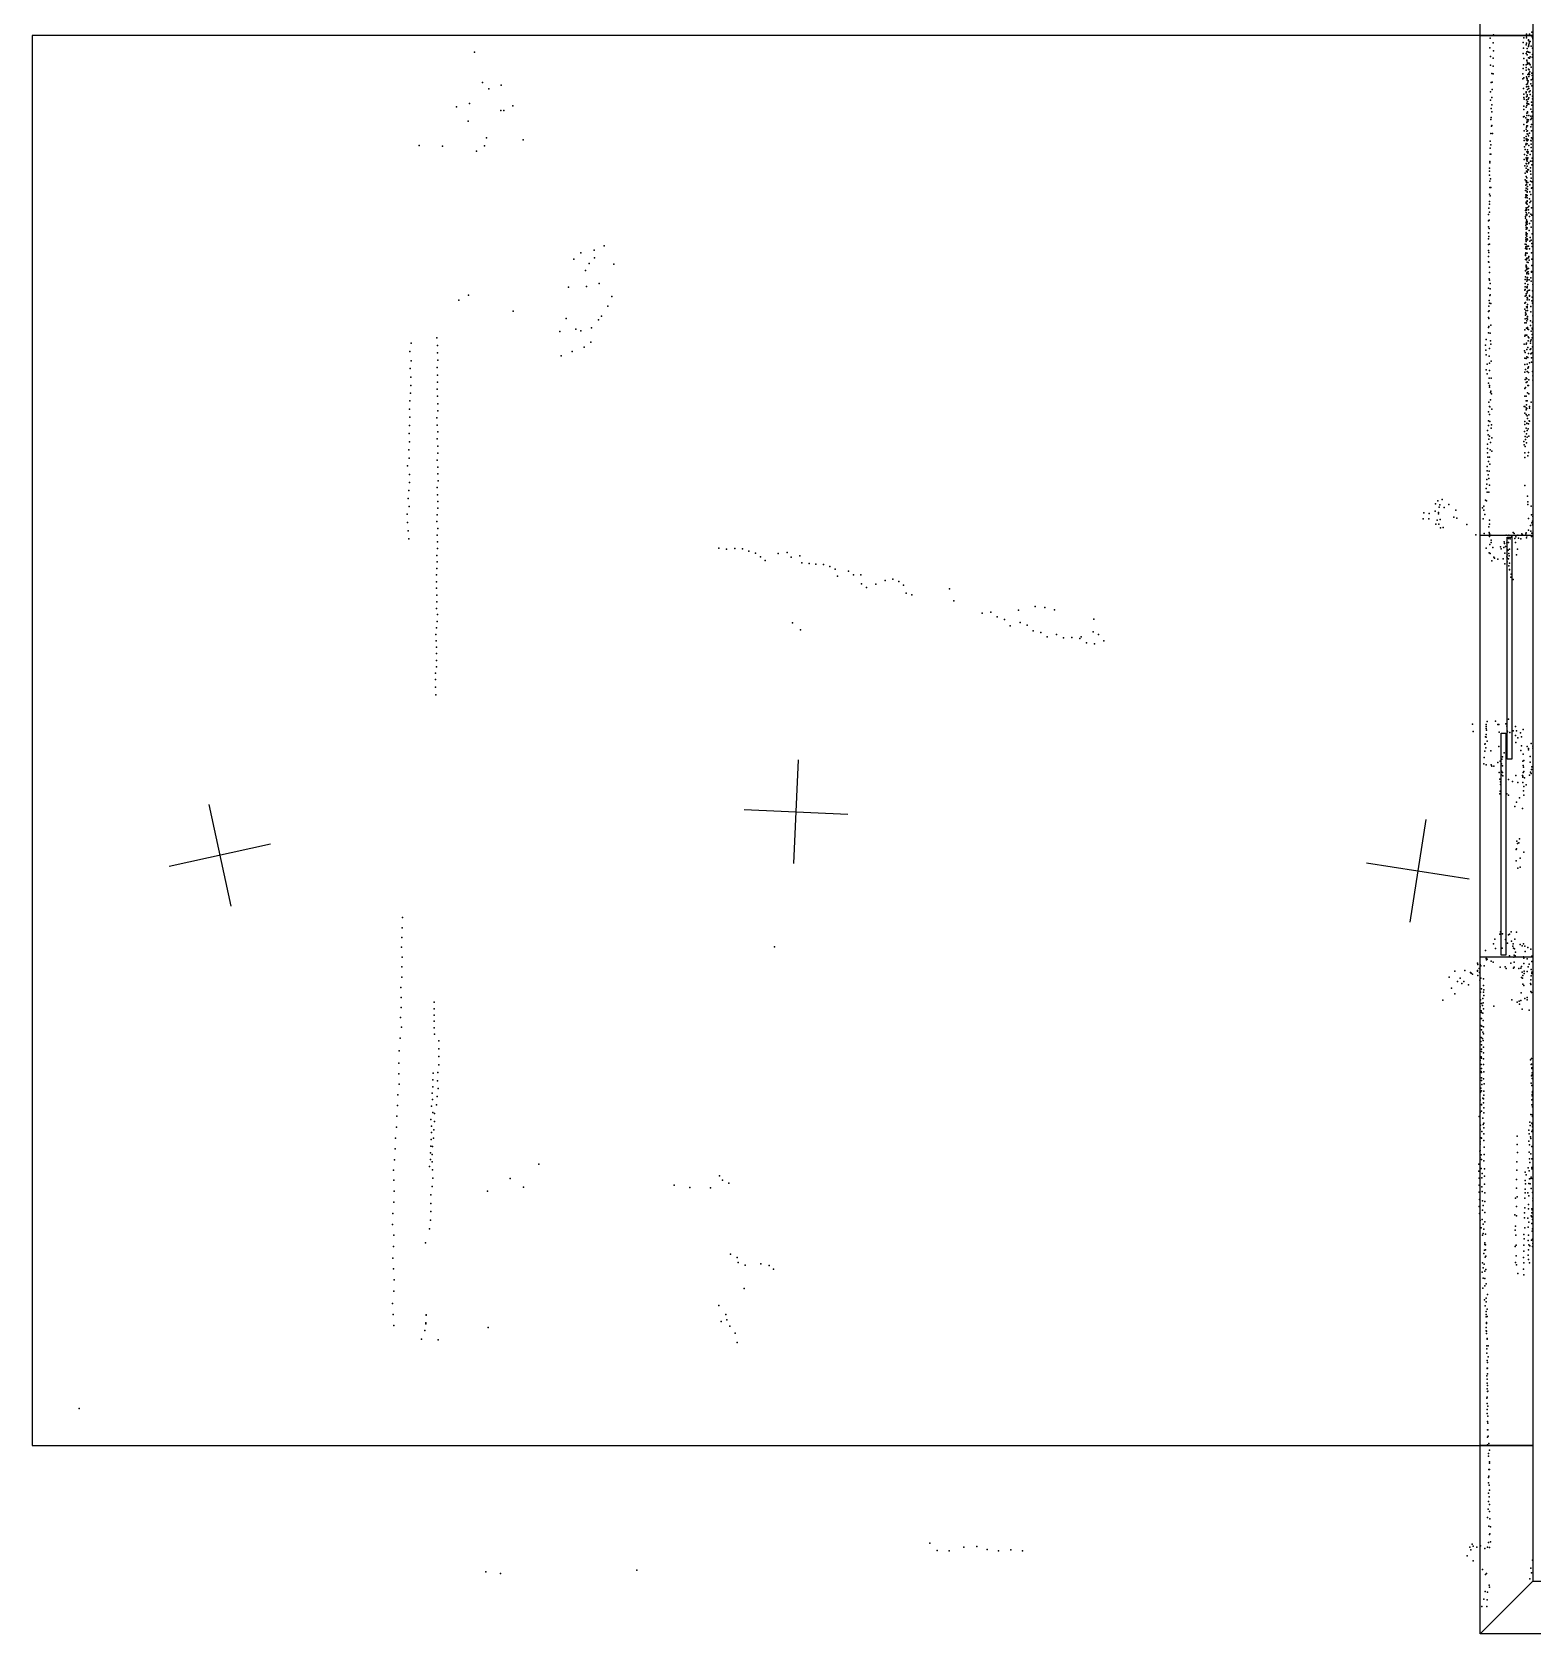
# Model space of a CAD drawing. Header units: millimetres. Extents: x -49251 to 3173, y -44712 to 7447.
# Drawn here: x -17806 to -12024, y -14674 to -8504 of the extents above; entities that cross this region are included whole.
import ezdxf

# ---------------------------------------------------------------- set-up
doc = ezdxf.new("R2010")
doc.units = ezdxf.units.MM
for name, color, linetype in [('DOORS', 7, 'Continuous'), ('P', 9, 'Continuous'), ('PANOS', 10, 'Continuous'), ('ROOMS', 1, 'Continuous'), ('WALLS', 3, 'Continuous')]:
    doc.layers.add(name, color=color, linetype=linetype)

# ---------------------------------------------------------------- blocks, each defined once
blk = doc.blocks.new('5-Sliding_45')
for points in [[(-894.902, 22.9697), (55.0191, 22.9697), (55.0191, 2.96966), (-894.902, 2.96966), (-894.902, 22.9697)], [(-55.0675, -2.95703), (894.987, -2.95703), (894.987, -22.957), (-55.0675, -22.957), (-55.0675, -2.95703)]]:
    blk.add_lwpolyline(points)

msp = doc.modelspace()

# ---------------------------------------------------------------- linework, layer by layer
at = {"layer": 'DOORS'}
msp.add_lwpolyline([(-12024.4, -10441.7), (-12024.4, -12067.5), (-12227.4, -12067.5), (-12227.4, -10441.7), (-12024.4, -10441.7)], dxfattribs=at)
at = {"layer": 'P'}
for p in [(-12049, -8512), (-12038, -8512), (-12028, -8505), (-12190, -8565), (-12189, -8528), (-12177, -8546), (-12176, -8515), (-12062, -8544), (-12061, -8518), (-12061, -8566), (-12059, -8527), (-12050, -8553), (-12049, -8520), (-12049, -8527), (-12049, -8547), (-12047, -8567), (-12042, -8537), (-12042, -8559), (-12042, -8560), (-12041, -8534), (-12040, -8553), (-12039, -8547), (-12038, -8541), (-12035, -8541), (-12031, -8558), (-12027, -8521), (-12026, -8525), (-12026, -8566), (-12025, -8530), (-16101, -8581), (-12188, -8598), (-12188, -8632), (-12177, -8605), (-12177, -8636), (-12176, -8576), (-12062, -8587), (-12061, -8630), (-12060, -8606), (-12051, -8587), (-12050, -8631), (-12048, -8580), (-12048, -8612), (-12048, -8615), (-12047, -8628), (-12046, -8592), (-12045, -8579), (-12045, -8622), (-12044, -8627), (-12042, -8604), (-12041, -8582), (-12039, -8624), (-12038, -8605), (-12038, -8605), (-12038, -8627), (-12036, -8583), (-12035, -8600), (-12035, -8630), (-12027, -8601), (-12026, -8590), (-16070, -8698), (-12185, -8699), (-12183, -8664), (-12181, -8697), (-12177, -8665), (-12063, -8665), (-12063, -8684), (-12062, -8645), (-12059, -8680), (-12051, -8641), (-12050, -8651), (-12049, -8676), (-12048, -8682), (-12047, -8684), (-12046, -8690), (-12044, -8667), (-12044, -8697), (-12043, -8692), (-12041, -8647), (-12040, -8662), (-12040, -8675), (-12039, -8650), (-12038, -8667), (-12036, -8658), (-12031, -8639), (-12031, -8688), (-12028, -8663), (-12027, -8672), (-12026, -8686), (-12025, -8680), (-16046, -8723), (-15999, -8709), (-12188, -8734), (-12183, -8756), (-12181, -8725), (-12061, -8722), (-12060, -8756), (-12059, -8743), (-12051, -8734), (-12051, -8738), (-12049, -8706), (-12049, -8715), (-12049, -8754), (-12047, -8751), (-12046, -8746), (-12045, -8703), (-12045, -8726), (-12043, -8714), (-12042, -8714), (-12040, -8721), (-12040, -8757), (-12039, -8735), (-12035, -8731), (-12035, -8745), (-12033, -8703), (-12028, -8711), (-12026, -8751), (-12025, -8736), (-16171, -8792), (-16120, -8779), (-16000, -8806), (-15988, -8806), (-15953, -8788), (-12188, -8767), (-12185, -8799), (-12183, -8784), (-12183, -8812), (-12060, -8803), (-12059, -8789), (-12058, -8762), (-12051, -8793), (-12051, -8794), (-12049, -8765), (-12048, -8778), (-12048, -8787), (-12048, -8817), (-12045, -8772), (-12045, -8780), (-12045, -8812), (-12045, -8813), (-12045, -8815), (-12043, -8762), (-12042, -8781), (-12040, -8782), (-12032, -8801), (-12030, -8774), (-12029, -8811), (-12028, -8786), (-12026, -8761), (-16125, -8848), (-12186, -8841), (-12185, -8833), (-12184, -8867), (-12182, -8864), (-12061, -8831), (-12059, -8860), (-12058, -8830), (-12052, -8835), (-12050, -8878), (-12049, -8871), (-12048, -8825), (-12048, -8853), (-12048, -8865), (-12047, -8841), (-12046, -8847), (-12045, -8849), (-12045, -8865), (-12044, -8849), (-12041, -8842), (-12040, -8825), (-12032, -8828), (-12032, -8841), (-12032, -8869), (-12030, -8836), (-12030, -8860), (-12026, -8828), (-16314, -8941), (-16225, -8944), (-16063, -8942), (-16055, -8912), (-15914, -8919), (-12189, -8924), (-12186, -8895), (-12186, -8938), (-12180, -8895), (-12058, -8885), (-12058, -8911), (-12058, -8922), (-12057, -8946), (-12052, -8939), (-12051, -8906), (-12051, -8933), (-12050, -8915), (-12049, -8920), (-12048, -8886), (-12047, -8896), (-12047, -8917), (-12047, -8935), (-12046, -8923), (-12045, -8885), (-12044, -8897), (-12043, -8919), (-12041, -8904), (-12040, -8941), (-12037, -8894), (-12032, -8922), (-12031, -8923), (-12031, -8936), (-12030, -8885), (-12030, -8911), (-12026, -8915), (-16094, -8963), (-12190, -9003), (-12189, -8951), (-12189, -8974), (-12187, -8975), (-12058, -8995), (-12057, -8976), (-12054, -8956), (-12050, -8988), (-12049, -8994), (-12048, -8965), (-12048, -8979), (-12048, -8997), (-12046, -8966), (-12046, -9001), (-12045, -8958), (-12045, -8993), (-12044, -8970), (-12044, -8989), (-12043, -8966), (-12040, -9006), (-12035, -8976), (-12034, -9001), (-12032, -9002), (-12031, -8949), (-12030, -8963), (-12027, -8990), (-12026, -9002), (-12191, -9028), (-12191, -9040), (-12191, -9055), (-12190, -9008), (-12055, -9019), (-12054, -9048), (-12051, -9011), (-12050, -9028), (-12050, -9061), (-12049, -9012), (-12049, -9040), (-12048, -9066), (-12047, -9021), (-12046, -9040), (-12046, -9044), (-12044, -9033), (-12042, -9011), (-12042, -9035), (-12034, -9027), (-12034, -9040), (-12033, -9052), (-12031, -9067), (-12029, -9016), (-12191, -9129), (-12190, -9079), (-12190, -9103), (-12188, -9070), (-12187, -9103), (-12054, -9073), (-12053, -9114), (-12052, -9094), (-12052, -9114), (-12052, -9131), (-12051, -9079), (-12051, -9106), (-12050, -9077), (-12049, -9077), (-12049, -9083), (-12049, -9091), (-12049, -9131), (-12048, -9083), (-12047, -9118), (-12046, -9121), (-12045, -9099), (-12045, -9109), (-12044, -9084), (-12036, -9093), (-12036, -9119), (-12034, -9079), (-12033, -9130), (-12030, -9106), (-12028, -9081), (-12028, -9104), (-12194, -9183), (-12192, -9157), (-12191, -9167), (-12189, -9135), (-12053, -9142), (-12053, -9192), (-12051, -9159), (-12051, -9163), (-12050, -9136), (-12050, -9161), (-12050, -9163), (-12050, -9181), (-12050, -9187), (-12050, -9188), (-12049, -9164), (-12049, -9186), (-12049, -9190), (-12047, -9134), (-12047, -9154), (-12047, -9157), (-12047, -9167), (-12046, -9143), (-12044, -9180), (-12042, -9189), (-12040, -9175), (-12038, -9147), (-12036, -9160), (-12032, -9156), (-12030, -9181), (-12195, -9207), (-12195, -9231), (-12195, -9254), (-12193, -9229), (-12192, -9198), (-12053, -9214), (-12053, -9221), (-12052, -9248), (-12051, -9237), (-12051, -9239), (-12050, -9199), (-12050, -9208), (-12050, -9237), (-12049, -9228), (-12049, -9241), (-12048, -9205), (-12048, -9210), (-12048, -9232), (-12047, -9234), (-12046, -9236), (-12046, -9244), (-12040, -9201), (-12038, -9215), (-12038, -9242), (-12032, -9206), (-12031, -9231), (-12029, -9209), (-12196, -9278), (-12196, -9301), (-12194, -9292), (-12193, -9261), (-12052, -9297), (-12052, -9305), (-12050, -9255), (-12050, -9263), (-12050, -9276), (-12050, -9281), (-12050, -9285), (-12050, -9311), (-12049, -9257), (-12049, -9289), (-12049, -9304), (-12048, -9262), (-12048, -9290), (-12047, -9258), (-12047, -9300), (-12047, -9305), (-12046, -9281), (-12045, -9305), (-12039, -9269), (-12036, -9310), (-12035, -9296), (-12031, -9256), (-12031, -9306), (-12027, -9281), (-15691, -9355), (-15640, -9344), (-15639, -9374), (-15602, -9327), (-12196, -9323), (-12196, -9346), (-12196, -9368), (-12194, -9353), (-12192, -9321), (-12054, -9321), (-12053, -9338), (-12053, -9360), (-12053, -9365), (-12052, -9332), (-12052, -9354), (-12051, -9323), (-12051, -9338), (-12048, -9338), (-12048, -9340), (-12048, -9375), (-12047, -9329), (-12047, -9375), (-12046, -9330), (-12046, -9356), (-12042, -9329), (-12042, -9374), (-12040, -9369), (-12038, -9339), (-12030, -9354), (-12029, -9318), (-12027, -9330), (-15719, -9379), (-15674, -9422), (-15660, -9396), (-15565, -9398), (-12195, -9389), (-12194, -9391), (-12192, -9410), (-12191, -9430), (-12191, -9430), (-12053, -9380), (-12053, -9423), (-12053, -9424), (-12051, -9402), (-12051, -9408), (-12050, -9405), (-12049, -9380), (-12049, -9382), (-12049, -9407), (-12049, -9412), (-12048, -9419), (-12048, -9432), (-12048, -9435), (-12047, -9390), (-12045, -9415), (-12045, -9429), (-12043, -9392), (-12043, -9428), (-12042, -9415), (-12042, -9435), (-12039, -9383), (-12030, -9427), (-12030, -9429), (-12029, -9379), (-12028, -9403), (-15739, -9487), (-15670, -9484), (-15621, -9472), (-12195, -9490), (-12193, -9454), (-12192, -9460), (-12189, -9472), (-12189, -9493), (-12055, -9498), (-12054, -9457), (-12054, -9472), (-12054, -9485), (-12054, -9496), (-12053, -9447), (-12048, -9464), (-12048, -9488), (-12047, -9451), (-12047, -9484), (-12046, -9457), (-12046, -9484), (-12046, -9489), (-12045, -9450), (-12045, -9458), (-12044, -9476), (-12043, -9499), (-12039, -9458), (-12038, -9498), (-12032, -9451), (-12031, -9463), (-12026, -9501), (-12025, -9477), (-16161, -9537), (-16124, -9517), (-15588, -9560), (-15572, -9523), (-12194, -9560), (-12193, -9538), (-12191, -9548), (-12190, -9519), (-12189, -9516), (-12186, -9549), (-12056, -9548), (-12054, -9522), (-12053, -9546), (-12051, -9512), (-12051, -9519), (-12049, -9563), (-12047, -9504), (-12047, -9509), (-12047, -9528), (-12046, -9526), (-12046, -9535), (-12046, -9561), (-12045, -9529), (-12045, -9554), (-12039, -9536), (-12038, -9519), (-12037, -9521), (-12033, -9561), (-12028, -9539), (-12027, -9525), (-12026, -9548), (-12025, -9549), (-15952, -9579), (-15748, -9607), (-15624, -9612), (-15612, -9599), (-12196, -9603), (-12195, -9581), (-12194, -9608), (-12193, -9578), (-12056, -9624), (-12055, -9572), (-12054, -9609), (-12053, -9585), (-12053, -9594), (-12052, -9578), (-12051, -9591), (-12050, -9624), (-12048, -9608), (-12048, -9617), (-12047, -9565), (-12046, -9566), (-12045, -9576), (-12045, -9600), (-12045, -9601), (-12045, -9610), (-12034, -9616), (-12032, -9582), (-12026, -9621), (-12025, -9597), (-16246, -9682), (-15773, -9657), (-15711, -9649), (-15691, -9655), (-15651, -9643), (-12196, -9662), (-12195, -9642), (-12194, -9638), (-12189, -9664), (-12186, -9633), (-12056, -9651), (-12056, -9676), (-12054, -9672), (-12052, -9672), (-12049, -9644), (-12048, -9672), (-12045, -9642), (-12044, -9648), (-12043, -9678), (-12041, -9650), (-12040, -9682), (-12034, -9634), (-12031, -9656), (-12027, -9645), (-12027, -9669), (-12027, -9682), (-12026, -9648), (-16350, -9735), (-16345, -9703), (-16244, -9712), (-16244, -9740), (-15725, -9734), (-15679, -9718), (-15653, -9698), (-12207, -9710), (-12206, -9729), (-12204, -9688), (-12204, -9747), (-12192, -9723), (-12188, -9693), (-12186, -9706), (-12058, -9706), (-12057, -9732), (-12054, -9738), (-12051, -9706), (-12049, -9702), (-12048, -9727), (-12044, -9719), (-12043, -9694), (-12042, -9742), (-12035, -9727), (-12034, -9695), (-12034, -9703), (-12032, -9724), (-12032, -9743), (-12031, -9690), (-12030, -9741), (-12026, -9717), (-12026, -9740), (-16349, -9800), (-16345, -9770), (-16245, -9796), (-16243, -9768), (-15767, -9751), (-12205, -9805), (-12201, -9783), (-12193, -9752), (-12191, -9780), (-12191, -9808), (-12185, -9772), (-12056, -9760), (-12055, -9785), (-12053, -9804), (-12051, -9761), (-12048, -9755), (-12047, -9783), (-12044, -9758), (-12044, -9799), (-12043, -9798), (-12041, -9794), (-12038, -9778), (-12030, -9759), (-12030, -9775), (-16347, -9833), (-16347, -9865), (-16244, -9825), (-16244, -9852), (-12200, -9821), (-12196, -9857), (-12193, -9837), (-12191, -9865), (-12185, -9837), (-12055, -9814), (-12054, -9842), (-12051, -9836), (-12050, -9854), (-12048, -9840), (-12047, -9811), (-12046, -9851), (-12044, -9865), (-12042, -9815), (-12042, -9866), (-12040, -9843), (-12026, -9811), (-12025, -9828), (-12025, -9845), (-16350, -9924), (-16348, -9895), (-16245, -9880), (-16244, -9907), (-12194, -9929), (-12191, -9872), (-12188, -9892), (-12188, -9920), (-12186, -9887), (-12184, -9897), (-12056, -9877), (-12055, -9907), (-12053, -9873), (-12051, -9924), (-12050, -9906), (-12046, -9925), (-12045, -9894), (-12040, -9897), (-12031, -9929), (-16351, -9956), (-16350, -9987), (-16246, -9990), (-16243, -9936), (-16243, -9963), (-12196, -9967), (-12192, -9946), (-12191, -9977), (-12190, -9948), (-12183, -9957), (-12058, -9946), (-12056, -9946), (-12056, -9972), (-12051, -9951), (-12050, -9959), (-12050, -9977), (-12049, -9940), (-12048, -9954), (-12047, -9982), (-12045, -9992), (-12040, -9979), (-12037, -9946), (-12037, -9953), (-16353, -10050), (-16351, -10019), (-16245, -10018), (-16243, -10044), (-12199, -10039), (-12197, -10056), (-12196, -10002), (-12195, -10019), (-12190, -10004), (-12185, -10030), (-12184, -10017), (-12057, -10043), (-12056, -10004), (-12056, -10015), (-12050, -10030), (-12049, -10051), (-12048, -10010), (-12048, -10012), (-12046, -10039), (-12043, -10032), (-12042, -10013), (-12039, -10001), (-12038, -10003), (-16354, -10113), (-16352, -10082), (-16245, -10071), (-16243, -10099), (-12199, -10091), (-12199, -10108), (-12194, -10072), (-12192, -10060), (-12189, -10113), (-12188, -10085), (-12183, -10067), (-12183, -10118), (-12059, -10081), (-12058, -10094), (-12054, -10062), (-12054, -10101), (-12053, -10074), (-12049, -10086), (-12046, -10065), (-12040, -10060), (-16359, -10175), (-16353, -10145), (-16245, -10153), (-16242, -10126), (-16242, -10180), (-12201, -10178), (-12199, -10125), (-12198, -10142), (-12196, -10158), (-12191, -10141), (-12190, -10168), (-12056, -10125), (-12055, -10143), (-12044, -10136), (-12042, -10123), (-16352, -10239), (-16351, -10208), (-16242, -10206), (-16241, -10233), (-12202, -10228), (-12201, -10194), (-12197, -10209), (-12194, -10223), (-12193, -10195), (-16357, -10301), (-16354, -10270), (-16245, -10258), (-16244, -10286), (-12205, -10262), (-12202, -10245), (-12200, -10276), (-12194, -10276), (-12191, -10249), (-12055, -10250), (-12045, -10292), (-16361, -10361), (-16353, -10332), (-16245, -10363), (-16242, -10312), (-16242, -10338), (-12444, -10356), (-12424, -10359), (-12401, -10349), (-12399, -10321), (-12390, -10310), (-12388, -10354), (-12388, -10360), (-12385, -10334), (-12383, -10325), (-12374, -10305), (-12366, -10335), (-12348, -10324), (-12321, -10346), (-12219, -10337), (-12214, -10346), (-12213, -10330), (-12210, -10362), (-12207, -10307), (-12203, -10310), (-12044, -10314), (-12044, -10324), (-12031, -10330), (-12030, -10363), (-16359, -10393), (-16357, -10425), (-16246, -10389), (-16242, -10416), (-12447, -10379), (-12425, -10379), (-12398, -10400), (-12393, -10384), (-12387, -10399), (-12382, -10382), (-12380, -10413), (-12370, -10412), (-12329, -10373), (-12318, -10377), (-12279, -10401), (-12216, -10379), (-12194, -10410), (-12192, -10384), (-12191, -10400), (-12042, -10378), (-12041, -10422), (-12034, -10404), (-12032, -10426), (-12029, -10395), (-12026, -10388), (-12026, -10402), (-12025, -10370), (-16354, -10456), (-16245, -10442), (-16244, -10468), (-12244, -10441), (-12212, -10435), (-12193, -10432), (-12192, -10435), (-12192, -10447), (-12191, -10437), (-12190, -10478), (-12186, -10442), (-12185, -10461), (-12185, -10470), (-12149, -10487), (-12135, -10468), (-12134, -10474), (-12130, -10485), (-12128, -10442), (-12125, -10471), (-12119, -10455), (-12119, -10470), (-12117, -10442), (-12112, -10456), (-12106, -10447), (-12101, -10432), (-12097, -10436), (-12094, -10455), (-12092, -10470), (-12090, -10448), (-12083, -10442), (-12080, -10453), (-12071, -10456), (-12067, -10437), (-12065, -10440), (-12052, -10437), (-12050, -10433), (-12049, -10452), (-12048, -10444), (-12030, -10447), (-12028, -10434), (-16246, -10520), (-16245, -10545), (-16244, -10493), (-15160, -10492), (-15131, -10496), (-15099, -10493), (-15069, -10494), (-15045, -10504), (-15019, -10511), (-15000, -10525), (-14981, -10540), (-14931, -10513), (-14897, -10509), (-14882, -10527), (-14848, -10522), (-14840, -10549), (-12205, -10492), (-12193, -10510), (-12189, -10513), (-12182, -10541), (-12179, -10489), (-12175, -10526), (-12173, -10530), (-12160, -10534), (-12147, -10494), (-12139, -10533), (-12136, -10490), (-12133, -10511), (-12125, -10525), (-12124, -10502), (-12124, -10517), (-12124, -10529), (-12124, -10545), (-12123, -10497), (-12123, -10532), (-12120, -10500), (-12119, -10533), (-12117, -10513), (-12116, -10522), (-12115, -10496), (-12115, -10550), (-12087, -10517), (-12084, -10496), (-16247, -10595), (-16246, -10570), (-14812, -10551), (-14786, -10554), (-14757, -10555), (-14733, -10562), (-14712, -10573), (-14703, -10600), (-14661, -10580), (-14642, -10595), (-14613, -10594), (-14490, -10611), (-12133, -10552), (-12117, -10560), (-12115, -10574), (-12114, -10575), (-12110, -10604), (-12108, -10592), (-16248, -10646), (-16247, -10621), (-16246, -10673), (-14610, -10629), (-14591, -10643), (-14555, -10631), (-14520, -10617), (-14467, -10620), (-14449, -10635), (-14438, -10665), (-14417, -10672), (-14271, -10649), (-12100, -10612), (-16247, -10724), (-16246, -10698), (-14255, -10695), (-14006, -10731), (-13942, -10716), (-13904, -10720), (-13867, -10729), (-16245, -10774), (-16244, -10748), (-14876, -10780), (-14146, -10742), (-14112, -10739), (-14088, -10756), (-14060, -10767), (-14038, -10791), (-13999, -10778), (-13972, -10788), (-13716, -10765), (-16250, -10824), (-16249, -10849), (-16247, -10799), (-14846, -10807), (-13949, -10810), (-13920, -10817), (-13895, -10834), (-13859, -10825), (-13832, -10837), (-13800, -10836), (-13769, -10840), (-13764, -10833), (-13744, -10857), (-13718, -10814), (-13698, -10824), (-13677, -10849), (-16248, -10873), (-16248, -10898), (-13713, -10860), (-16251, -10973), (-16248, -10949), (-16247, -10924), (-16251, -10998), (-16251, -11027), (-16250, -11057), (-12200, -11160), (-12169, -11158), (-12119, -11150), (-12257, -11170), (-12255, -11198), (-12207, -11219), (-12205, -11171), (-12205, -11186), (-12205, -11220), (-12204, -11179), (-12204, -11210), (-12203, -11193), (-12159, -11171), (-12156, -11171), (-12154, -11201), (-12129, -11169), (-12125, -11178), (-12124, -11195), (-12122, -11199), (-12113, -11202), (-12101, -11196), (-12092, -11179), (-12091, -11213), (-12088, -11196), (-12082, -11223), (-12072, -11203), (-12069, -11218), (-12062, -11190), (-12210, -11274), (-12209, -11247), (-12208, -11246), (-12206, -11261), (-12201, -11235), (-12187, -11272), (-12156, -11256), (-12135, -11280), (-12128, -11280), (-12090, -11241), (-12071, -11271), (-12069, -11253), (-12062, -11285), (-12046, -11256), (-12041, -11264), (-12041, -11268), (-12031, -11244), (-12025, -11254), (-12025, -11262), (-12213, -11322), (-12212, -11298), (-12205, -11326), (-12185, -11326), (-12182, -11331), (-12175, -11331), (-12160, -11318), (-12151, -11312), (-12146, -11323), (-12146, -11351), (-12144, -11305), (-12142, -11295), (-12142, -11330), (-12063, -11312), (-12062, -11329), (-12061, -11335), (-12059, -11310), (-12059, -11352), (-12035, -11294), (-12035, -11316), (-12030, -11345), (-12028, -11334), (-12154, -11356), (-12152, -11381), (-12149, -11392), (-12149, -11402), (-12145, -11365), (-12141, -11356), (-12140, -11369), (-12119, -11383), (-12103, -11390), (-12090, -11367), (-12083, -11395), (-12064, -11368), (-12063, -11370), (-12063, -11374), (-12063, -11395), (-12062, -11356), (-12059, -11410), (-12057, -11376), (-12050, -11403), (-12037, -11366), (-12034, -11355), (-12031, -11360), (-12152, -11438), (-12151, -11428), (-12125, -11438), (-12118, -11443), (-12088, -11470), (-12076, -11453), (-12061, -11427), (-12060, -11443), (-12094, -11487), (-12065, -11494), (-12089, -11653), (-12087, -11650), (-12086, -11620), (-12084, -11630), (-12078, -11627), (-12076, -11611), (-12089, -11696), (-12074, -11686), (-12074, -11721), (-12060, -11663), (-12083, -11725), (-16380, -11954), (-16379, -11915), (-16382, -12029), (-16381, -11991), (-14946, -12028), (-12176, -12016), (-12171, -11998), (-12152, -11979), (-12149, -11970), (-12141, -11977), (-12130, -11999), (-12122, -12013), (-12118, -11981), (-12115, -11978), (-12108, -11970), (-12107, -12005), (-12102, -12025), (-12101, -12016), (-12094, -11998), (-12088, -11971), (-12074, -12019), (-12066, -12024), (-12061, -12016), (-12056, -12025), (-12044, -12030), (-16380, -12067), (-12238, -12090), (-12207, -12042), (-12205, -12072), (-12203, -12077), (-12200, -12075), (-12185, -12083), (-12177, -12086), (-12169, -12034), (-12143, -12032), (-12115, -12062), (-12109, -12090), (-12099, -12033), (-12098, -12067), (-12096, -12060), (-12096, -12087), (-12095, -12035), (-12093, -12062), (-12092, -12048), (-12061, -12066), (-12059, -12071), (-12059, -12092), (-12054, -12045), (-12046, -12074), (-12033, -12036), (-12029, -12063), (-12028, -12084), (-16381, -12105), (-16381, -12144), (-12347, -12144), (-12325, -12121), (-12304, -12148), (-12287, -12118), (-12265, -12126), (-12262, -12129), (-12257, -12133), (-12238, -12118), (-12238, -12121), (-12237, -12138), (-12236, -12095), (-12232, -12111), (-12230, -12126), (-12228, -12096), (-12225, -12101), (-12225, -12148), (-12215, -12151), (-12212, -12101), (-12150, -12106), (-12131, -12105), (-12128, -12111), (-12099, -12110), (-12096, -12106), (-12078, -12111), (-12071, -12110), (-12069, -12103), (-12069, -12145), (-12066, -12125), (-12064, -12148), (-12063, -12138), (-12058, -12121), (-12058, -12130), (-12047, -12122), (-12043, -12105), (-12039, -12094), (-12033, -12154), (-12031, -12115), (-12031, -12139), (-12029, -12125), (-12028, -12130), (-16385, -12184), (-12338, -12186), (-12325, -12208), (-12315, -12161), (-12298, -12169), (-12290, -12161), (-12273, -12174), (-12229, -12156), (-12226, -12202), (-12223, -12189), (-12215, -12176), (-12215, -12202), (-12214, -12193), (-12214, -12215), (-12070, -12204), (-12063, -12171), (-12060, -12176), (-12034, -12169), (-12032, -12173), (-12032, -12199), (-12030, -12203), (-16384, -12222), (-16384, -12261), (-16256, -12240), (-16256, -12266), (-12371, -12233), (-12227, -12259), (-12226, -12231), (-12224, -12274), (-12222, -12246), (-12219, -12253), (-12217, -12226), (-12216, -12243), (-12215, -12266), (-12175, -12256), (-12106, -12232), (-12085, -12240), (-12077, -12236), (-12076, -12248), (-12071, -12234), (-12066, -12268), (-12055, -12227), (-12046, -12223), (-12046, -12231), (-12039, -12271), (-16386, -12300), (-16382, -12337), (-16257, -12290), (-16257, -12314), (-16256, -12339), (-12226, -12304), (-12225, -12330), (-12223, -12280), (-12223, -12304), (-12221, -12333), (-12217, -12283), (-12216, -12311), (-12215, -12335), (-16387, -12379), (-16255, -12364), (-16239, -12389), (-12225, -12392), (-12224, -12377), (-12223, -12347), (-12218, -12380), (-12217, -12356), (-12216, -12388), (-12215, -12362), (-16391, -12428), (-16238, -12420), (-16238, -12450), (-12224, -12451), (-12223, -12405), (-12222, -12421), (-12222, -12431), (-12222, -12456), (-12215, -12414), (-12215, -12435), (-12215, -12459), (-12030, -12458), (-16393, -12476), (-16393, -12516), (-16261, -12514), (-16243, -12512), (-16238, -12482), (-12228, -12465), (-12224, -12480), (-12224, -12507), (-12223, -12511), (-12222, -12496), (-12215, -12480), (-12214, -12509), (-12034, -12463), (-12031, -12481), (-12030, -12479), (-12030, -12524), (-12029, -12496), (-12028, -12493), (-12027, -12513), (-12027, -12520), (-16392, -12556), (-16262, -12540), (-16262, -12566), (-16244, -12543), (-16241, -12573), (-12225, -12572), (-12223, -12532), (-12223, -12542), (-12222, -12582), (-12221, -12558), (-12215, -12536), (-12214, -12583), (-12212, -12555), (-12031, -12553), (-12028, -12562), (-12027, -12534), (-12026, -12585), (-16398, -12639), (-16396, -12598), (-16267, -12641), (-16264, -12591), (-16263, -12615), (-16247, -12636), (-16245, -12604), (-12227, -12618), (-12226, -12587), (-12223, -12636), (-12222, -12635), (-12217, -12610), (-12215, -12613), (-12215, -12628), (-12213, -12599), (-12029, -12616), (-12028, -12636), (-12027, -12596), (-12027, -12601), (-12026, -12589), (-12026, -12615), (-12026, -12643), (-16400, -12680), (-16269, -12693), (-16262, -12666), (-16255, -12669), (-16255, -12700), (-12231, -12681), (-12227, -12666), (-12223, -12660), (-12217, -12687), (-12214, -12648), (-12214, -12667), (-12213, -12707), (-12036, -12703), (-12032, -12673), (-12029, -12706), (-12027, -12675), (-12026, -12681), (-12025, -12708), (-16406, -12764), (-16402, -12722), (-16268, -12769), (-16267, -12718), (-16267, -12743), (-16259, -12764), (-16258, -12732), (-12228, -12729), (-12226, -12714), (-12224, -12763), (-12222, -12764), (-12221, -12738), (-12216, -12712), (-12214, -12725), (-12214, -12748), (-12085, -12756), (-12040, -12734), (-12039, -12747), (-12035, -12715), (-12034, -12759), (-12033, -12766), (-12028, -12738), (-12026, -12713), (-12026, -12721), (-12026, -12733), (-16407, -12806), (-16271, -12821), (-16269, -12795), (-16264, -12827), (-16263, -12796), (-12229, -12814), (-12228, -12788), (-12227, -12779), (-12227, -12812), (-12224, -12829), (-12214, -12773), (-12212, -12799), (-12212, -12827), (-12085, -12789), (-12084, -12820), (-12040, -12776), (-12039, -12818), (-12038, -12790), (-12032, -12825), (-12028, -12797), (-12027, -12796), (-16413, -12888), (-16409, -12848), (-16274, -12873), (-16271, -12847), (-16264, -12855), (-16263, -12886), (-15853, -12864), (-12233, -12865), (-12233, -12891), (-12227, -12840), (-12224, -12881), (-12222, -12847), (-12213, -12852), (-12211, -12882), (-12086, -12855), (-12086, -12888), (-12043, -12879), (-12039, -12890), (-12037, -12844), (-12036, -12858), (-12029, -12844), (-12029, -12877), (-12029, -12882), (-12026, -12883), (-16412, -12926), (-16264, -12950), (-16262, -12918), (-15964, -12919), (-15912, -12953), (-15332, -12945), (-15272, -12954), (-15192, -12955), (-15158, -12909), (-15146, -12926), (-15121, -12938), (-12231, -12918), (-12231, -12945), (-12221, -12917), (-12221, -12952), (-12220, -12901), (-12211, -12911), (-12211, -12941), (-12087, -12923), (-12054, -12895), (-12054, -12927), (-12053, -12940), (-12051, -12906), (-12040, -12939), (-12038, -12921), (-12035, -12940), (-12032, -12920), (-12031, -12915), (-12026, -12920), (-16412, -13011), (-16411, -12968), (-16270, -13016), (-16269, -12983), (-16051, -12968), (-12231, -12972), (-12230, -13001), (-12220, -12970), (-12218, -13006), (-12210, -12975), (-12210, -13008), (-12092, -12996), (-12088, -12957), (-12085, -12990), (-12056, -12995), (-12054, -12961), (-12054, -12975), (-12044, -12975), (-12040, -12986), (-12031, -12958), (-12026, -12974), (-12025, -12995), (-12025, -13005), (-12025, -13006), (-16416, -13054), (-16270, -13047), (-12231, -13028), (-12230, -13055), (-12220, -13077), (-12218, -13041), (-12216, -13024), (-12209, -13050), (-12094, -13060), (-12088, -13064), (-12087, -13027), (-12057, -13052), (-12057, -13071), (-12056, -13032), (-12044, -13072), (-12042, -13020), (-12042, -13037), (-12031, -13064), (-12029, -13067), (-12028, -13036), (-12028, -13052), (-12027, -13040), (-12026, -13077), (-16417, -13097), (-16412, -13138), (-16274, -13113), (-16271, -13080), (-12228, -13081), (-12224, -13110), (-12218, -13138), (-12216, -13095), (-12216, -13132), (-12213, -13115), (-12209, -13087), (-12207, -13134), (-12093, -13119), (-12092, -13103), (-12090, -13138), (-12059, -13135), (-12056, -13109), (-12043, -13107), (-12041, -13138), (-12040, -13088), (-12028, -13093), (-12027, -13123), (-12026, -13113), (-16413, -13181), (-16290, -13168), (-12211, -13195), (-12210, -13167), (-12209, -13174), (-12207, -13175), (-12207, -13194), (-12093, -13182), (-12089, -13177), (-12059, -13177), (-12059, -13199), (-12058, -13152), (-12043, -13158), (-12042, -13194), (-12040, -13175), (-12036, -13179), (-12030, -13157), (-12026, -13153), (-12026, -13181), (-12025, -13170), (-16416, -13226), (-15115, -13211), (-15090, -13224), (-15085, -13243), (-15059, -13254), (-14998, -13248), (-14966, -13255), (-12218, -13244), (-12216, -13264), (-12214, -13208), (-12212, -13249), (-12208, -13223), (-12206, -13219), (-12092, -13243), (-12089, -13217), (-12088, -13252), (-12061, -13224), (-12060, -13245), (-12043, -13215), (-12042, -13232), (-12038, -13245), (-16413, -13268), (-16411, -13310), (-14949, -13269), (-12220, -13281), (-12216, -13303), (-12210, -13277), (-12209, -13305), (-12206, -13270), (-12204, -13325), (-12082, -13286), (-12061, -13269), (-12059, -13290), (-16412, -13354), (-15063, -13343), (-12217, -13342), (-12211, -13387), (-12209, -13333), (-12205, -13380), (-12199, -13366), (-16417, -13401), (-16414, -13443), (-16288, -13445), (-16287, -13446), (-15160, -13409), (-15133, -13443), (-12208, -13410), (-12205, -13432), (-12204, -13394), (-12204, -13443), (-12200, -13423), (-16412, -13486), (-16293, -13505), (-16289, -13475), (-16289, -13480), (-16048, -13493), (-15151, -13471), (-15129, -13464), (-15118, -13488), (-12205, -13453), (-12205, -13506), (-12204, -13494), (-12203, -13474), (-12203, -13478), (-12203, -13508), (-12200, -13451), (-16305, -13538), (-16241, -13541), (-15097, -13515), (-15089, -13551), (-12203, -13516), (-12202, -13564), (-12201, -13539), (-12200, -13536), (-12197, -13564), (-12202, -13576), (-12202, -13592), (-12201, -13621), (-12199, -13628), (-12197, -13607), (-12202, -13679), (-12201, -13693), (-12200, -13650), (-12200, -13652), (-12199, -13650), (-12199, -13672), (-12201, -13730), (-12200, -13708), (-12199, -13717), (-12199, -13740), (-12198, -13739), (-17624, -13805), (-12202, -13766), (-12201, -13762), (-12200, -13786), (-12200, -13809), (-12198, -13797), (-12200, -13825), (-12199, -13856), (-12198, -13835), (-12198, -13862), (-12199, -13887), (-12199, -13916), (-12198, -13887), (-12197, -13912), (-12194, -13940), (-12199, -13946), (-12195, -13979), (-12195, -13989), (-12192, -13966), (-12194, -14040), (-12194, -14066), (-12191, -14011), (-12191, -14016), (-12191, -14041), (-12195, -14071), (-12195, -14092), (-12193, -14101), (-12192, -14120), (-12196, -14132), (-12195, -14163), (-12193, -14146), (-12191, -14175), (-12199, -14225), (-12197, -14193), (-12192, -14202), (-12190, -14231), (-12194, -14259), (-12192, -14291), (-12190, -14288), (-12188, -14261), (-14347, -14324), (-14319, -14352), (-14273, -14353), (-14216, -14340), (-14166, -14337), (-14126, -14348), (-14083, -14353), (-14035, -14350), (-13991, -14353), (-12278, -14373), (-12267, -14340), (-12264, -14350), (-12258, -14328), (-12255, -14336), (-12240, -14339), (-12226, -14335), (-12210, -14345), (-12199, -14340), (-12195, -14321), (-12192, -14341), (-12188, -14319), (-16057, -14434), (-15476, -14428), (-12254, -14392), (-12219, -14426), (-12032, -14420), (-12026, -14390), (-16001, -14441), (-12207, -14445), (-12203, -14441), (-12193, -14486), (-12191, -14493), (-12036, -14462), (-12030, -14438), (-12214, -14540), (-12208, -14510), (-12201, -14542), (-12199, -14513), (-12221, -14568), (-12202, -14568)]:
    msp.add_point(p, dxfattribs=at)
at = {"layer": 'PANOS'}
for points in [[(-14854, -11307.4), (-14872.2, -11706.9)], [(-17124.7, -11479.7), (-17039.3, -11870.4)], [(-15062.9, -11498.1), (-14663.3, -11516.2)], [(-12436.7, -11537.4), (-12499, -11932.5)], [(-16886.6, -11632.3), (-17277.4, -11717.7)], [(-12665.4, -11703.8), (-12270.3, -11766.1)]]:
    msp.add_lwpolyline(points, dxfattribs=at)
at = {"layer": 'ROOMS'}
for points in [[(-8007.2, -14470.8), (-8007.1, -8144.4), (-8839.4, -8144.4), (-12024.4, -8144.4), (-12024.4, -8144.4), (-12024.4, -8517.7), (-12024.4, -13948.4), (-12024.4, -14470.8), (-8007.2, -14470.8)], [(-12227.4, -8517.7), (-17805.5, -8517.7), (-17805.5, -13948.4), (-12227.4, -13948.4), (-12227.4, -8517.7)]]:
    msp.add_lwpolyline(points, close=True, dxfattribs=at)
at = {"layer": 'WALLS'}
for points in [[(-12024.4, -8144.4), (-12024.4, -8517.7), (-12125.9, -8517.7), (-12227.4, -8517.7), (-12227.4, -8144.4), (-12125.9, -8144.4), (-12024.4, -8144.4)], [(-12125.9, -8517.7), (-12227.4, -8517.7), (-17805.5, -8517.7)], [(-17805.5, -8517.7), (-17805.5, -13948.4)], [(-12024.4, -8517.7), (-12024.4, -13948.4), (-12125.9, -13948.4), (-12227.4, -13948.4), (-12227.4, -8517.7), (-12125.9, -8517.7), (-12024.4, -8517.7)], [(-17805.5, -13948.4), (-12227.4, -13948.4), (-12125.9, -13948.4)], [(-12024.4, -13948.4), (-12024.4, -14470.8), (-12125.9, -14572.3), (-12227.4, -14673.8), (-12227.4, -13948.4), (-12125.9, -13948.4), (-12024.4, -13948.4)], [(-12024.4, -14470.8), (-8007.2, -14470.8), (-7947.2, -14572.3), (-7947.2, -14673.8), (-12227.4, -14673.8), (-12125.9, -14572.3), (-12024.4, -14470.8)]]:
    msp.add_lwpolyline(points, dxfattribs=at)

# ---------------------------------------------------------------- block references
at = {"layer": 'DOORS', "xscale": -0.9, "yscale": -0.9, "rotation": 270}
msp.add_blockref('5-Sliding_45', (-12125.9, -11254.6), dxfattribs=at)

doc.saveas('drawing.dxf')
